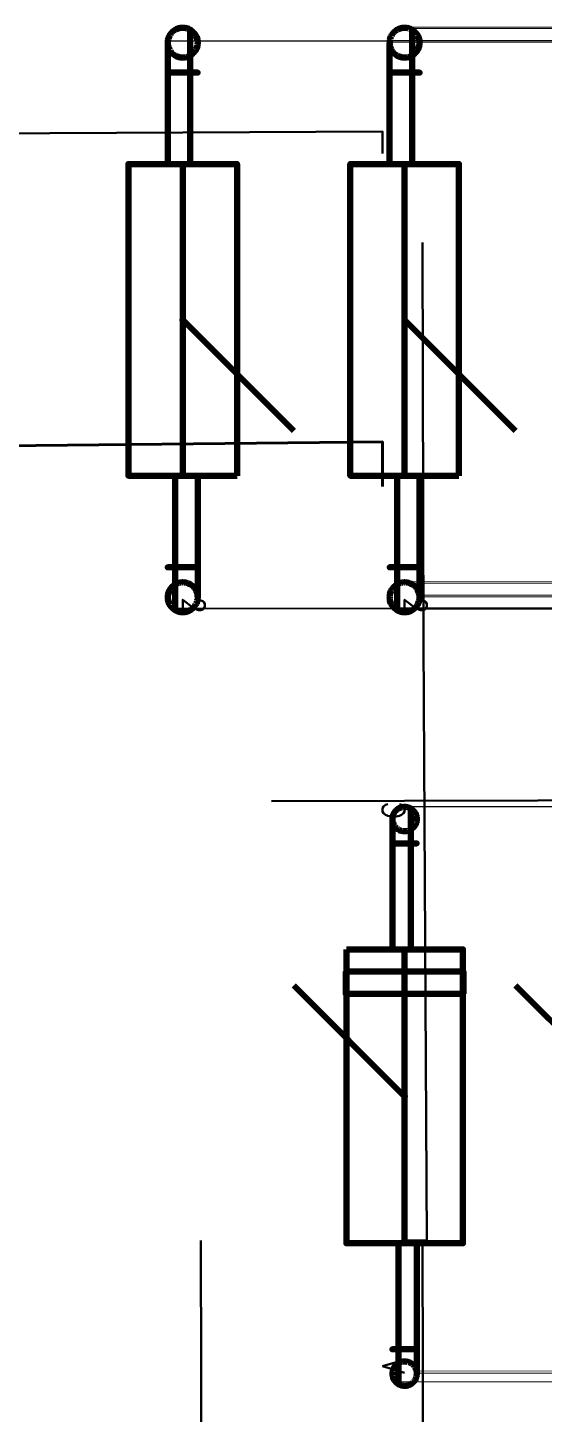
# Model space of a CAD drawing. Header units: inches. Extents: x -0.4 to 8, y -0.5 to 10.5.
# Drawn here: x 4.06 to 4.525, y 4.564 to 5.814 of the extents above; entities that cross this region are included whole.
import ezdxf

# ---------------------------------------------------------------- set-up
doc = ezdxf.new("R2010")
doc.units = ezdxf.units.IN
doc.header["$LTSCALE"] = 0.504853
doc.header["$MEASUREMENT"] = 0
for name, color, linetype in [('1', 7, 'Continuous'), ('2', 7, 'Continuous'), ('25', 7, 'Continuous'), ('3', 7, 'Continuous'), ('35', 7, 'Continuous'), ('5', 7, 'Continuous')]:
    doc.layers.add(name, color=color, linetype=linetype)
doc.styles.get("Standard").update_dxf_attribs({"font": 'ROMANS.SHX'})

# ---------------------------------------------------------------- blocks, each defined once
blk = doc.blocks.new('35687')
at = {"layer": '3', "color": 2, "linetype": 'Continuous', "lineweight": 211, "insert": (0, 0.02), "char_height": 0.02, "attachment_point": 1}
blk.add_mtext('{\\W210.000000;1}', dxfattribs=at)
blk = doc.blocks.new('36559')
at = {"layer": '3', "color": 2, "linetype": 'Continuous', "lineweight": 211, "insert": (0, 0.02), "char_height": 0.02, "attachment_point": 1}
blk.add_mtext('{\\W210.000000;1}', dxfattribs=at)
blk = doc.blocks.new('C21')
at = {"layer": '3', "color": 2, "linetype": 'Continuous', "lineweight": 211, "insert": (0, 0.02), "char_height": 0.02, "attachment_point": 1}
blk.add_mtext('{\\W210.000000;1}', dxfattribs=at)
blk = doc.blocks.new('37737')
at = {"color": 1, "linetype": 'Continuous', "lineweight": 211}
for p, q in [((0.3905, 0.049, 0.049), (0.1095, 0.049, 0.049)), ((0.3905, 0.049, 0.049), (0.1095, 0.049, 0.049)), ((0.3905, 0.049, 0.049), (0.1095, 0.049, 0.049)), ((0.1095, 0, 0.098), (0.3905, 0, 0.098)), ((0.3905, 0), (0.1095, 0)), ((0.1095, 0, 0.098), (0.3905, 0, 0.098)), ((0.3905, 0), (0.1095, 0)), ((0.1095, 0, 0.098), (0.3905, 0, 0.098)), ((0.3905, 0), (0.1095, 0)), ((0.3905, -0.049, 0.049), (0.1095, -0.049, 0.049)), ((0.3905, -0.049, 0.049), (0.1095, -0.049, 0.049)), ((0.3905, -0.049, 0.049), (0.1095, -0.049, 0.049))]:
    blk.add_line(p, q, dxfattribs=at)
at = {"color": 1, "linetype": 'Continuous', "lineweight": 211, "extrusion": (-1, 0, 0)}
blk.add_circle((0, 0.049, -0.1095), 0.049, dxfattribs=at)
blk.add_circle((0, 0.049, -0.1095), 0.049, dxfattribs=at)
blk.add_circle((0, 0.049, -0.1095), 0.049, dxfattribs=at)
at = {"color": 1, "linetype": 'Continuous', "lineweight": 211, "extrusion": (1, 0, 0)}
for centre in [(0, 0.049, 0.1095), (0, 0.049, 0.3905), (0, 0.049, 0.3905), (0, 0.049, 0.3905), (0, 0.049, 0.3905)]:
    blk.add_circle(centre, 0.049, dxfattribs=at)
at = {"layer": '1', "color": 2, "linetype": 'Continuous', "lineweight": 211}
for points, weights, knots in [([(0, -0.0135, -0.082), (-0.023383, -0.0135, -0.082), (-0.011691, 0.00675, -0.082), (0, 0.027, -0.082), (0.011691, 0.00675, -0.082), (0.023383, -0.0135, -0.082), (0, -0.0135, -0.082)], [1, 0.5, 1, 0.5, 1, 0.5, 1], [0, 0, 0, 0.33333333, 0.33333333, 0.66666667, 0.66666667, 1, 1, 1]), ([(0, -0.0135, 0.022), (-0.023383, -0.0135, 0.022), (-0.011691, 0.00675, 0.022), (0, 0.027, 0.022), (0.011691, 0.00675, 0.022), (0.023383, -0.0135, 0.022), (0, -0.0135, 0.022)], [1, 0.5, 1, 0.5, 1, 0.5, 1], [0, 0, 0, 0.33333333, 0.33333333, 0.66666667, 0.66666667, 1, 1, 1]), ([(0.027, -0.0135, 0.049), (0.027, -0.0135, 0.072383), (0.027, 0.00675, 0.060691), (0.027, 0.027, 0.049), (0.027, 0.00675, 0.037309), (0.027, -0.0135, 0.025617), (0.027, -0.0135, 0.049)], [1, 0.5, 1, 0.5, 1, 0.5, 1], [0, 0, 0, 0.33333333, 0.33333333, 0.66666667, 0.66666667, 1, 1, 1]), ([(0.1095, -0.0135, 0.049), (0.1095, -0.0135, 0.025617), (0.1095, 0.00675, 0.037309), (0.1095, 0.027, 0.049), (0.1095, 0.00675, 0.060691), (0.1095, -0.0135, 0.072383), (0.1095, -0.0135, 0.049)], [1, 0.5, 1, 0.5, 1, 0.5, 1], [0, 0, 0, 0.33333333, 0.33333333, 0.66666667, 0.66666667, 1, 1, 1]), ([(0.5, 0.0135, -0.082), (0.5, 0.0135, -0.03), (0.5, 0.0135, 0.022), (0.5, 0.0135, 0.049), (0.473, 0.0135, 0.049), (0.43175, 0.0135, 0.049), (0.3905, 0.0135, 0.049)], [1, 1, 1, 0.707106781187, 1, 1, 1], [0, 0, 0, 0.46287278, 0.46287278, 0.63281726, 0.63281726, 1, 1, 1]), ([(0.3905, 0.0135, 0.049), (0.3905, 0.0135, 0.025617), (0.3905, -0.00675, 0.037309), (0.3905, -0.027, 0.049), (0.3905, -0.00675, 0.060691), (0.3905, 0.0135, 0.072383), (0.3905, 0.0135, 0.049)], [1, 0.5, 1, 0.5, 1, 0.5, 1], [0, 0, 0, 0.33333333, 0.33333333, 0.66666667, 0.66666667, 1, 1, 1]), ([(0.473, 0.0135, 0.049), (0.473, 0.0135, 0.072383), (0.473, -0.00675, 0.060691), (0.473, -0.027, 0.049), (0.473, -0.00675, 0.037309), (0.473, 0.0135, 0.025617), (0.473, 0.0135, 0.049)], [1, 0.5, 1, 0.5, 1, 0.5, 1], [0, 0, 0, 0.33333333, 0.33333333, 0.66666667, 0.66666667, 1, 1, 1]), ([(0.5, 0.0135, 0.022), (0.523383, 0.0135, 0.022), (0.511691, -0.00675, 0.022), (0.5, -0.027, 0.022), (0.488309, -0.00675, 0.022), (0.476617, 0.0135, 0.022), (0.5, 0.0135, 0.022)], [1, 0.5, 1, 0.5, 1, 0.5, 1], [0, 0, 0, 0.33333333, 0.33333333, 0.66666667, 0.66666667, 1, 1, 1]), ([(0.5, 0.0135, -0.082), (0.523383, 0.0135, -0.082), (0.511691, -0.00675, -0.082), (0.5, -0.027, -0.082), (0.488309, -0.00675, -0.082), (0.476617, 0.0135, -0.082), (0.5, 0.0135, -0.082)], [1, 0.5, 1, 0.5, 1, 0.5, 1], [0, 0, 0, 0.33333333, 0.33333333, 0.66666667, 0.66666667, 1, 1, 1]), ([(0.1095, 0.00675, 0.060691), (0.06825, 0.00675, 0.060691), (0.027, 0.00675, 0.060691), (-0.011691, 0.00675, 0.060691), (-0.011691, 0.00675, 0.022), (-0.011691, 0.00675, -0.03), (-0.011691, 0.00675, -0.082)], [1, 1, 1, 0.707106781187, 1, 1, 1], [0, 0, 0, 0.36718274, 0.36718274, 0.53712722, 0.53712722, 1, 1, 1]), ([(0.1095, 0.00675, 0.037309), (0.06825, 0.00675, 0.037309), (0.027, 0.00675, 0.037309), (0.011691, 0.00675, 0.037309), (0.011691, 0.00675, 0.022), (0.011691, 0.00675, -0.03), (0.011691, 0.00675, -0.082)], [1, 1, 1, 0.707106781187, 1, 1, 1], [0, 0, 0, 0.36718274, 0.36718274, 0.53712722, 0.53712722, 1, 1, 1]), ([(0.3905, -0.00675, 0.060691), (0.43175, -0.00675, 0.060691), (0.473, -0.00675, 0.060691), (0.511691, -0.00675, 0.060691), (0.511691, -0.00675, 0.022), (0.511691, -0.00675, -0.03), (0.511691, -0.00675, -0.082)], [1, 1, 1, 0.707106781187, 1, 1, 1], [0, 0, 0, 0.36718274, 0.36718274, 0.53712722, 0.53712722, 1, 1, 1]), ([(0.3905, -0.00675, 0.037309), (0.43175, -0.00675, 0.037309), (0.473, -0.00675, 0.037309), (0.488309, -0.00675, 0.037309), (0.488309, -0.00675, 0.022), (0.488309, -0.00675, -0.03), (0.488309, -0.00675, -0.082)], [1, 1, 1, 0.707106781187, 1, 1, 1], [0, 0, 0, 0.36718274, 0.36718274, 0.53712722, 0.53712722, 1, 1, 1]), ([(0, -0.0135, -0.082), (0, -0.0135, -0.03), (0, -0.0135, 0.022), (0, -0.0135, 0.049), (0.027, -0.0135, 0.049), (0.06825, -0.0135, 0.049), (0.1095, -0.0135, 0.049)], [1, 1, 1, 0.707106781187, 1, 1, 1], [0, 0, 0, 0.46287278, 0.46287278, 0.63281726, 0.63281726, 1, 1, 1])]:
    blk.add_rational_spline(points, weights, degree=2, knots=knots, dxfattribs=at)
at = {"layer": '2', "color": 2, "linetype": 'Continuous', "lineweight": 211}
blk.add_line((0.25, 0, 0.049), (0.35, 0.1, 0.149), dxfattribs=at)
blk.add_point((0.25, 0, 0.049), dxfattribs=at)
at = {"layer": '3', "color": 2, "linetype": 'Continuous', "lineweight": 211, "char_height": 0.02, "attachment_point": 1}
for s, insert in [('{\\W0.852075;2}', (0.5, 0.02)), ('{\\W210.000000;1}', (0, 0.02))]:
    blk.add_mtext(s, dxfattribs=dict(at, insert=insert))
blk = doc.blocks.new('37835')
at = {"color": 1, "linetype": 'Continuous', "lineweight": 211}
for p, q in [((0.3905, 0.049, 0.049), (0.1095, 0.049, 0.049)), ((0.3905, 0.049, 0.049), (0.1095, 0.049, 0.049)), ((0.3905, 0.049, 0.049), (0.1095, 0.049, 0.049)), ((0.1095, 0, 0.098), (0.3905, 0, 0.098)), ((0.3905, 0), (0.1095, 0)), ((0.1095, 0, 0.098), (0.3905, 0, 0.098)), ((0.3905, 0), (0.1095, 0)), ((0.1095, 0, 0.098), (0.3905, 0, 0.098)), ((0.3905, 0), (0.1095, 0)), ((0.3905, -0.049, 0.049), (0.1095, -0.049, 0.049)), ((0.3905, -0.049, 0.049), (0.1095, -0.049, 0.049)), ((0.3905, -0.049, 0.049), (0.1095, -0.049, 0.049))]:
    blk.add_line(p, q, dxfattribs=at)
at = {"color": 1, "linetype": 'Continuous', "lineweight": 211, "extrusion": (-1, 0, 0)}
blk.add_circle((0, 0.049, -0.1095), 0.049, dxfattribs=at)
blk.add_circle((0, 0.049, -0.1095), 0.049, dxfattribs=at)
blk.add_circle((0, 0.049, -0.1095), 0.049, dxfattribs=at)
at = {"color": 1, "linetype": 'Continuous', "lineweight": 211, "extrusion": (1, 0, 0)}
for centre in [(0, 0.049, 0.1095), (0, 0.049, 0.3905), (0, 0.049, 0.3905), (0, 0.049, 0.3905), (0, 0.049, 0.3905)]:
    blk.add_circle(centre, 0.049, dxfattribs=at)
at = {"layer": '1', "color": 2, "linetype": 'Continuous', "lineweight": 211}
for points, weights, knots in [([(0, -0.0135, -0.082), (-0.023383, -0.0135, -0.082), (-0.011691, 0.00675, -0.082), (0, 0.027, -0.082), (0.011691, 0.00675, -0.082), (0.023383, -0.0135, -0.082), (0, -0.0135, -0.082)], [1, 0.5, 1, 0.5, 1, 0.5, 1], [0, 0, 0, 0.33333333, 0.33333333, 0.66666667, 0.66666667, 1, 1, 1]), ([(0, -0.0135, 0.022), (-0.023383, -0.0135, 0.022), (-0.011691, 0.00675, 0.022), (0, 0.027, 0.022), (0.011691, 0.00675, 0.022), (0.023383, -0.0135, 0.022), (0, -0.0135, 0.022)], [1, 0.5, 1, 0.5, 1, 0.5, 1], [0, 0, 0, 0.33333333, 0.33333333, 0.66666667, 0.66666667, 1, 1, 1]), ([(0.027, -0.0135, 0.049), (0.027, -0.0135, 0.072383), (0.027, 0.00675, 0.060691), (0.027, 0.027, 0.049), (0.027, 0.00675, 0.037309), (0.027, -0.0135, 0.025617), (0.027, -0.0135, 0.049)], [1, 0.5, 1, 0.5, 1, 0.5, 1], [0, 0, 0, 0.33333333, 0.33333333, 0.66666667, 0.66666667, 1, 1, 1]), ([(0.1095, -0.0135, 0.049), (0.1095, -0.0135, 0.025617), (0.1095, 0.00675, 0.037309), (0.1095, 0.027, 0.049), (0.1095, 0.00675, 0.060691), (0.1095, -0.0135, 0.072383), (0.1095, -0.0135, 0.049)], [1, 0.5, 1, 0.5, 1, 0.5, 1], [0, 0, 0, 0.33333333, 0.33333333, 0.66666667, 0.66666667, 1, 1, 1]), ([(0.5, 0.0135, -0.082), (0.5, 0.0135, -0.03), (0.5, 0.0135, 0.022), (0.5, 0.0135, 0.049), (0.473, 0.0135, 0.049), (0.43175, 0.0135, 0.049), (0.3905, 0.0135, 0.049)], [1, 1, 1, 0.707106781187, 1, 1, 1], [0, 0, 0, 0.46287278, 0.46287278, 0.63281726, 0.63281726, 1, 1, 1]), ([(0.3905, 0.0135, 0.049), (0.3905, 0.0135, 0.025617), (0.3905, -0.00675, 0.037309), (0.3905, -0.027, 0.049), (0.3905, -0.00675, 0.060691), (0.3905, 0.0135, 0.072383), (0.3905, 0.0135, 0.049)], [1, 0.5, 1, 0.5, 1, 0.5, 1], [0, 0, 0, 0.33333333, 0.33333333, 0.66666667, 0.66666667, 1, 1, 1]), ([(0.473, 0.0135, 0.049), (0.473, 0.0135, 0.072383), (0.473, -0.00675, 0.060691), (0.473, -0.027, 0.049), (0.473, -0.00675, 0.037309), (0.473, 0.0135, 0.025617), (0.473, 0.0135, 0.049)], [1, 0.5, 1, 0.5, 1, 0.5, 1], [0, 0, 0, 0.33333333, 0.33333333, 0.66666667, 0.66666667, 1, 1, 1]), ([(0.5, 0.0135, 0.022), (0.523383, 0.0135, 0.022), (0.511691, -0.00675, 0.022), (0.5, -0.027, 0.022), (0.488309, -0.00675, 0.022), (0.476617, 0.0135, 0.022), (0.5, 0.0135, 0.022)], [1, 0.5, 1, 0.5, 1, 0.5, 1], [0, 0, 0, 0.33333333, 0.33333333, 0.66666667, 0.66666667, 1, 1, 1]), ([(0.5, 0.0135, -0.082), (0.523383, 0.0135, -0.082), (0.511691, -0.00675, -0.082), (0.5, -0.027, -0.082), (0.488309, -0.00675, -0.082), (0.476617, 0.0135, -0.082), (0.5, 0.0135, -0.082)], [1, 0.5, 1, 0.5, 1, 0.5, 1], [0, 0, 0, 0.33333333, 0.33333333, 0.66666667, 0.66666667, 1, 1, 1]), ([(0.1095, 0.00675, 0.060691), (0.06825, 0.00675, 0.060691), (0.027, 0.00675, 0.060691), (-0.011691, 0.00675, 0.060691), (-0.011691, 0.00675, 0.022), (-0.011691, 0.00675, -0.03), (-0.011691, 0.00675, -0.082)], [1, 1, 1, 0.707106781187, 1, 1, 1], [0, 0, 0, 0.36718274, 0.36718274, 0.53712722, 0.53712722, 1, 1, 1]), ([(0.1095, 0.00675, 0.037309), (0.06825, 0.00675, 0.037309), (0.027, 0.00675, 0.037309), (0.011691, 0.00675, 0.037309), (0.011691, 0.00675, 0.022), (0.011691, 0.00675, -0.03), (0.011691, 0.00675, -0.082)], [1, 1, 1, 0.707106781187, 1, 1, 1], [0, 0, 0, 0.36718274, 0.36718274, 0.53712722, 0.53712722, 1, 1, 1]), ([(0.3905, -0.00675, 0.060691), (0.43175, -0.00675, 0.060691), (0.473, -0.00675, 0.060691), (0.511691, -0.00675, 0.060691), (0.511691, -0.00675, 0.022), (0.511691, -0.00675, -0.03), (0.511691, -0.00675, -0.082)], [1, 1, 1, 0.707106781187, 1, 1, 1], [0, 0, 0, 0.36718274, 0.36718274, 0.53712722, 0.53712722, 1, 1, 1]), ([(0.3905, -0.00675, 0.037309), (0.43175, -0.00675, 0.037309), (0.473, -0.00675, 0.037309), (0.488309, -0.00675, 0.037309), (0.488309, -0.00675, 0.022), (0.488309, -0.00675, -0.03), (0.488309, -0.00675, -0.082)], [1, 1, 1, 0.707106781187, 1, 1, 1], [0, 0, 0, 0.36718274, 0.36718274, 0.53712722, 0.53712722, 1, 1, 1]), ([(0, -0.0135, -0.082), (0, -0.0135, -0.03), (0, -0.0135, 0.022), (0, -0.0135, 0.049), (0.027, -0.0135, 0.049), (0.06825, -0.0135, 0.049), (0.1095, -0.0135, 0.049)], [1, 1, 1, 0.707106781187, 1, 1, 1], [0, 0, 0, 0.46287278, 0.46287278, 0.63281726, 0.63281726, 1, 1, 1])]:
    blk.add_rational_spline(points, weights, degree=2, knots=knots, dxfattribs=at)
at = {"layer": '2', "color": 2, "linetype": 'Continuous', "lineweight": 211}
blk.add_line((0.25, 0, 0.049), (0.35, 0.1, 0.149), dxfattribs=at)
blk.add_point((0.25, 0, 0.049), dxfattribs=at)
at = {"layer": '3', "color": 2, "linetype": 'Continuous', "lineweight": 211, "char_height": 0.02, "attachment_point": 1}
for s, insert in [('{\\W0.852075;2}', (0.5, 0.02)), ('{\\W210.000000;1}', (0, 0.02))]:
    blk.add_mtext(s, dxfattribs=dict(at, insert=insert))
blk = doc.blocks.new('VR5')
at = {"color": 1, "linetype": 'Continuous', "lineweight": 211}
for p, q in [((0.3825, 0.0525, 0.0525), (0.1175, 0.0525, 0.0525)), ((0.3825, 0.0525, 0.0525), (0.1175, 0.0525, 0.0525)), ((0.3825, 0.0525, 0.0525), (0.1175, 0.0525, 0.0525)), ((0.3625, 0.053, 0.0525), (0.3425, 0.053, 0.0525)), ((0.3825, 0), (0.1175, 0)), ((0.1175, 0, 0.105), (0.3825, 0, 0.105)), ((0.3825, 0), (0.1175, 0)), ((0.1175, 0, 0.105), (0.3825, 0, 0.105)), ((0.3825, 0), (0.1175, 0)), ((0.1175, 0, 0.105), (0.3825, 0, 0.105)), ((0.3425, 0, 0.1055), (0.3625, 0, 0.1055)), ((0.3425, 0, -0.0005), (0.3625, 0, -0.0005)), ((0.3825, -0.0525, 0.0525), (0.1175, -0.0525, 0.0525)), ((0.3825, -0.0525, 0.0525), (0.1175, -0.0525, 0.0525)), ((0.3825, -0.0525, 0.0525), (0.1175, -0.0525, 0.0525)), ((0.3425, -0.053, 0.0525), (0.3625, -0.053, 0.0525))]:
    blk.add_line(p, q, dxfattribs=at)
at = {"color": 1, "linetype": 'Continuous', "lineweight": 211, "extrusion": (-1, 0, 0)}
for centre, radius in [((0, 0.0525, -0.1175), 0.0525), ((0, 0.0525, -0.1175), 0.0525), ((0, 0.0525, -0.1175), 0.0525), ((0, 0.0525, -0.3425), 0.053)]:
    blk.add_circle(centre, radius, dxfattribs=at)
at = {"color": 1, "linetype": 'Continuous', "lineweight": 211, "extrusion": (1, 0, 0)}
for centre, radius in [((0, 0.0525, 0.1175), 0.0525), ((0, 0.0525, 0.3625), 0.053), ((0, 0.0525, 0.3825), 0.0525), ((0, 0.0525, 0.3825), 0.0525), ((0, 0.0525, 0.3825), 0.0525), ((0, 0.0525, 0.3825), 0.0525)]:
    blk.add_circle(centre, radius, dxfattribs=at)
at = {"layer": '1', "color": 2, "linetype": 'Continuous', "lineweight": 211}
for points, weights, knots in [([(0, -0.011, -0.082), (-0.019053, -0.011, -0.082), (-0.009526, 0.0055, -0.082), (0, 0.022, -0.082), (0.009526, 0.0055, -0.082), (0.019053, -0.011, -0.082), (0, -0.011, -0.082)], [1, 0.5, 1, 0.5, 1, 0.5, 1], [0, 0, 0, 0.33333333, 0.33333333, 0.66666667, 0.66666667, 1, 1, 1]), ([(0, -0.011, 0.0305), (-0.019053, -0.011, 0.0305), (-0.009526, 0.0055, 0.0305), (0, 0.022, 0.0305), (0.009526, 0.0055, 0.0305), (0.019053, -0.011, 0.0305), (0, -0.011, 0.0305)], [1, 0.5, 1, 0.5, 1, 0.5, 1], [0, 0, 0, 0.33333333, 0.33333333, 0.66666667, 0.66666667, 1, 1, 1]), ([(0.1175, 0.0055, 0.062026), (0.06975, 0.0055, 0.062026), (0.022, 0.0055, 0.062026), (-0.009526, 0.0055, 0.062026), (-0.009526, 0.0055, 0.0305), (-0.009526, 0.0055, -0.02575), (-0.009526, 0.0055, -0.082)], [1, 1, 1, 0.707106781187, 1, 1, 1], [0, 0, 0, 0.39939326, 0.39939326, 0.52951056, 0.52951056, 1, 1, 1]), ([(0.1175, 0.0055, 0.042974), (0.06975, 0.0055, 0.042974), (0.022, 0.0055, 0.042974), (0.009526, 0.0055, 0.042974), (0.009526, 0.0055, 0.0305), (0.009526, 0.0055, -0.02575), (0.009526, 0.0055, -0.082)], [1, 1, 1, 0.707106781187, 1, 1, 1], [0, 0, 0, 0.39939326, 0.39939326, 0.52951056, 0.52951056, 1, 1, 1]), ([(0.022, -0.011, 0.0525), (0.022, -0.011, 0.071553), (0.022, 0.0055, 0.062026), (0.022, 0.022, 0.0525), (0.022, 0.0055, 0.042974), (0.022, -0.011, 0.033447), (0.022, -0.011, 0.0525)], [1, 0.5, 1, 0.5, 1, 0.5, 1], [0, 0, 0, 0.33333333, 0.33333333, 0.66666667, 0.66666667, 1, 1, 1]), ([(0.1175, -0.011, 0.0525), (0.1175, -0.011, 0.033447), (0.1175, 0.0055, 0.042974), (0.1175, 0.022, 0.0525), (0.1175, 0.0055, 0.062026), (0.1175, -0.011, 0.071553), (0.1175, -0.011, 0.0525)], [1, 0.5, 1, 0.5, 1, 0.5, 1], [0, 0, 0, 0.33333333, 0.33333333, 0.66666667, 0.66666667, 1, 1, 1]), ([(0.5, 0.011, -0.082), (0.5, 0.011, -0.02575), (0.5, 0.011, 0.0305), (0.5, 0.011, 0.0525), (0.478, 0.011, 0.0525), (0.43025, 0.011, 0.0525), (0.3825, 0.011, 0.0525)], [1, 1, 1, 0.707106781187, 1, 1, 1], [0, 0, 0, 0.47048944, 0.47048944, 0.60060674, 0.60060674, 1, 1, 1]), ([(0.3825, 0.011, 0.0525), (0.3825, 0.011, 0.033447), (0.3825, -0.0055, 0.042974), (0.3825, -0.022, 0.0525), (0.3825, -0.0055, 0.062026), (0.3825, 0.011, 0.071553), (0.3825, 0.011, 0.0525)], [1, 0.5, 1, 0.5, 1, 0.5, 1], [0, 0, 0, 0.33333333, 0.33333333, 0.66666667, 0.66666667, 1, 1, 1]), ([(0.478, 0.011, 0.0525), (0.478, 0.011, 0.071553), (0.478, -0.0055, 0.062026), (0.478, -0.022, 0.0525), (0.478, -0.0055, 0.042974), (0.478, 0.011, 0.033447), (0.478, 0.011, 0.0525)], [1, 0.5, 1, 0.5, 1, 0.5, 1], [0, 0, 0, 0.33333333, 0.33333333, 0.66666667, 0.66666667, 1, 1, 1]), ([(0.5, 0.011, 0.0305), (0.519053, 0.011, 0.0305), (0.509526, -0.0055, 0.0305), (0.5, -0.022, 0.0305), (0.490474, -0.0055, 0.0305), (0.480947, 0.011, 0.0305), (0.5, 0.011, 0.0305)], [1, 0.5, 1, 0.5, 1, 0.5, 1], [0, 0, 0, 0.33333333, 0.33333333, 0.66666667, 0.66666667, 1, 1, 1]), ([(0.5, 0.011, -0.082), (0.519053, 0.011, -0.082), (0.509526, -0.0055, -0.082), (0.5, -0.022, -0.082), (0.490474, -0.0055, -0.082), (0.480947, 0.011, -0.082), (0.5, 0.011, -0.082)], [1, 0.5, 1, 0.5, 1, 0.5, 1], [0, 0, 0, 0.33333333, 0.33333333, 0.66666667, 0.66666667, 1, 1, 1]), ([(0, -0.011, -0.082), (0, -0.011, -0.02575), (0, -0.011, 0.0305), (0, -0.011, 0.0525), (0.022, -0.011, 0.0525), (0.06975, -0.011, 0.0525), (0.1175, -0.011, 0.0525)], [1, 1, 1, 0.707106781187, 1, 1, 1], [0, 0, 0, 0.47048944, 0.47048944, 0.60060674, 0.60060674, 1, 1, 1]), ([(0.3825, -0.0055, 0.062026), (0.43025, -0.0055, 0.062026), (0.478, -0.0055, 0.062026), (0.509526, -0.0055, 0.062026), (0.509526, -0.0055, 0.0305), (0.509526, -0.0055, -0.02575), (0.509526, -0.0055, -0.082)], [1, 1, 1, 0.707106781187, 1, 1, 1], [0, 0, 0, 0.39939326, 0.39939326, 0.52951056, 0.52951056, 1, 1, 1]), ([(0.3825, -0.0055, 0.042974), (0.43025, -0.0055, 0.042974), (0.478, -0.0055, 0.042974), (0.490474, -0.0055, 0.042974), (0.490474, -0.0055, 0.0305), (0.490474, -0.0055, -0.02575), (0.490474, -0.0055, -0.082)], [1, 1, 1, 0.707106781187, 1, 1, 1], [0, 0, 0, 0.39939326, 0.39939326, 0.52951056, 0.52951056, 1, 1, 1])]:
    blk.add_rational_spline(points, weights, degree=2, knots=knots, dxfattribs=at)
at = {"layer": '2', "color": 2, "linetype": 'Continuous', "lineweight": 211}
blk.add_line((0.25, 0, 0.0525), (0.35, 0.1, 0.1525), dxfattribs=at)
blk.add_point((0.25, 0, 0.0525), dxfattribs=at)
at = {"layer": '3', "color": 2, "linetype": 'Continuous', "lineweight": 211, "char_height": 0.02, "attachment_point": 1}
for s, insert in [('{\\W0.859491;A}', (0, 0.02)), ('{\\W0.872620;C}', (0.5, 0.02))]:
    blk.add_mtext(s, dxfattribs=dict(at, insert=insert))
blk = doc.blocks.new('VR6')
at = {"color": 1, "linetype": 'Continuous', "lineweight": 211}
for p, q in [((0.3825, 0.0525, 0.0525), (0.1175, 0.0525, 0.0525)), ((0.3825, 0.0525, 0.0525), (0.1175, 0.0525, 0.0525)), ((0.3825, 0.0525, 0.0525), (0.1175, 0.0525, 0.0525)), ((0.3625, 0.053, 0.0525), (0.3425, 0.053, 0.0525)), ((0.3825, 0), (0.1175, 0)), ((0.1175, 0, 0.105), (0.3825, 0, 0.105)), ((0.3825, 0), (0.1175, 0)), ((0.1175, 0, 0.105), (0.3825, 0, 0.105)), ((0.3825, 0), (0.1175, 0)), ((0.1175, 0, 0.105), (0.3825, 0, 0.105)), ((0.3425, 0, 0.1055), (0.3625, 0, 0.1055)), ((0.3425, 0, -0.0005), (0.3625, 0, -0.0005)), ((0.3825, -0.0525, 0.0525), (0.1175, -0.0525, 0.0525)), ((0.3825, -0.0525, 0.0525), (0.1175, -0.0525, 0.0525)), ((0.3825, -0.0525, 0.0525), (0.1175, -0.0525, 0.0525)), ((0.3425, -0.053, 0.0525), (0.3625, -0.053, 0.0525))]:
    blk.add_line(p, q, dxfattribs=at)
at = {"color": 1, "linetype": 'Continuous', "lineweight": 211, "extrusion": (-1, 0, 0)}
for centre, radius in [((0, 0.0525, -0.1175), 0.0525), ((0, 0.0525, -0.1175), 0.0525), ((0, 0.0525, -0.1175), 0.0525), ((0, 0.0525, -0.3425), 0.053)]:
    blk.add_circle(centre, radius, dxfattribs=at)
at = {"color": 1, "linetype": 'Continuous', "lineweight": 211, "extrusion": (1, 0, 0)}
for centre, radius in [((0, 0.0525, 0.1175), 0.0525), ((0, 0.0525, 0.3625), 0.053), ((0, 0.0525, 0.3825), 0.0525), ((0, 0.0525, 0.3825), 0.0525), ((0, 0.0525, 0.3825), 0.0525), ((0, 0.0525, 0.3825), 0.0525)]:
    blk.add_circle(centre, radius, dxfattribs=at)
at = {"layer": '1', "color": 2, "linetype": 'Continuous', "lineweight": 211}
for points, weights, knots in [([(0, -0.011, -0.082), (-0.019053, -0.011, -0.082), (-0.009526, 0.0055, -0.082), (0, 0.022, -0.082), (0.009526, 0.0055, -0.082), (0.019053, -0.011, -0.082), (0, -0.011, -0.082)], [1, 0.5, 1, 0.5, 1, 0.5, 1], [0, 0, 0, 0.33333333, 0.33333333, 0.66666667, 0.66666667, 1, 1, 1]), ([(0, -0.011, 0.0305), (-0.019053, -0.011, 0.0305), (-0.009526, 0.0055, 0.0305), (0, 0.022, 0.0305), (0.009526, 0.0055, 0.0305), (0.019053, -0.011, 0.0305), (0, -0.011, 0.0305)], [1, 0.5, 1, 0.5, 1, 0.5, 1], [0, 0, 0, 0.33333333, 0.33333333, 0.66666667, 0.66666667, 1, 1, 1]), ([(0.1175, 0.0055, 0.062026), (0.06975, 0.0055, 0.062026), (0.022, 0.0055, 0.062026), (-0.009526, 0.0055, 0.062026), (-0.009526, 0.0055, 0.0305), (-0.009526, 0.0055, -0.02575), (-0.009526, 0.0055, -0.082)], [1, 1, 1, 0.707106781187, 1, 1, 1], [0, 0, 0, 0.39939326, 0.39939326, 0.52951056, 0.52951056, 1, 1, 1]), ([(0.1175, 0.0055, 0.042974), (0.06975, 0.0055, 0.042974), (0.022, 0.0055, 0.042974), (0.009526, 0.0055, 0.042974), (0.009526, 0.0055, 0.0305), (0.009526, 0.0055, -0.02575), (0.009526, 0.0055, -0.082)], [1, 1, 1, 0.707106781187, 1, 1, 1], [0, 0, 0, 0.39939326, 0.39939326, 0.52951056, 0.52951056, 1, 1, 1]), ([(0.022, -0.011, 0.0525), (0.022, -0.011, 0.071553), (0.022, 0.0055, 0.062026), (0.022, 0.022, 0.0525), (0.022, 0.0055, 0.042974), (0.022, -0.011, 0.033447), (0.022, -0.011, 0.0525)], [1, 0.5, 1, 0.5, 1, 0.5, 1], [0, 0, 0, 0.33333333, 0.33333333, 0.66666667, 0.66666667, 1, 1, 1]), ([(0.1175, -0.011, 0.0525), (0.1175, -0.011, 0.033447), (0.1175, 0.0055, 0.042974), (0.1175, 0.022, 0.0525), (0.1175, 0.0055, 0.062026), (0.1175, -0.011, 0.071553), (0.1175, -0.011, 0.0525)], [1, 0.5, 1, 0.5, 1, 0.5, 1], [0, 0, 0, 0.33333333, 0.33333333, 0.66666667, 0.66666667, 1, 1, 1]), ([(0.5, 0.011, -0.082), (0.5, 0.011, -0.02575), (0.5, 0.011, 0.0305), (0.5, 0.011, 0.0525), (0.478, 0.011, 0.0525), (0.43025, 0.011, 0.0525), (0.3825, 0.011, 0.0525)], [1, 1, 1, 0.707106781187, 1, 1, 1], [0, 0, 0, 0.47048944, 0.47048944, 0.60060674, 0.60060674, 1, 1, 1]), ([(0.3825, 0.011, 0.0525), (0.3825, 0.011, 0.033447), (0.3825, -0.0055, 0.042974), (0.3825, -0.022, 0.0525), (0.3825, -0.0055, 0.062026), (0.3825, 0.011, 0.071553), (0.3825, 0.011, 0.0525)], [1, 0.5, 1, 0.5, 1, 0.5, 1], [0, 0, 0, 0.33333333, 0.33333333, 0.66666667, 0.66666667, 1, 1, 1]), ([(0.478, 0.011, 0.0525), (0.478, 0.011, 0.071553), (0.478, -0.0055, 0.062026), (0.478, -0.022, 0.0525), (0.478, -0.0055, 0.042974), (0.478, 0.011, 0.033447), (0.478, 0.011, 0.0525)], [1, 0.5, 1, 0.5, 1, 0.5, 1], [0, 0, 0, 0.33333333, 0.33333333, 0.66666667, 0.66666667, 1, 1, 1]), ([(0.5, 0.011, 0.0305), (0.519053, 0.011, 0.0305), (0.509526, -0.0055, 0.0305), (0.5, -0.022, 0.0305), (0.490474, -0.0055, 0.0305), (0.480947, 0.011, 0.0305), (0.5, 0.011, 0.0305)], [1, 0.5, 1, 0.5, 1, 0.5, 1], [0, 0, 0, 0.33333333, 0.33333333, 0.66666667, 0.66666667, 1, 1, 1]), ([(0.5, 0.011, -0.082), (0.519053, 0.011, -0.082), (0.509526, -0.0055, -0.082), (0.5, -0.022, -0.082), (0.490474, -0.0055, -0.082), (0.480947, 0.011, -0.082), (0.5, 0.011, -0.082)], [1, 0.5, 1, 0.5, 1, 0.5, 1], [0, 0, 0, 0.33333333, 0.33333333, 0.66666667, 0.66666667, 1, 1, 1]), ([(0, -0.011, -0.082), (0, -0.011, -0.02575), (0, -0.011, 0.0305), (0, -0.011, 0.0525), (0.022, -0.011, 0.0525), (0.06975, -0.011, 0.0525), (0.1175, -0.011, 0.0525)], [1, 1, 1, 0.707106781187, 1, 1, 1], [0, 0, 0, 0.47048944, 0.47048944, 0.60060674, 0.60060674, 1, 1, 1]), ([(0.3825, -0.0055, 0.062026), (0.43025, -0.0055, 0.062026), (0.478, -0.0055, 0.062026), (0.509526, -0.0055, 0.062026), (0.509526, -0.0055, 0.0305), (0.509526, -0.0055, -0.02575), (0.509526, -0.0055, -0.082)], [1, 1, 1, 0.707106781187, 1, 1, 1], [0, 0, 0, 0.39939326, 0.39939326, 0.52951056, 0.52951056, 1, 1, 1]), ([(0.3825, -0.0055, 0.042974), (0.43025, -0.0055, 0.042974), (0.478, -0.0055, 0.042974), (0.490474, -0.0055, 0.042974), (0.490474, -0.0055, 0.0305), (0.490474, -0.0055, -0.02575), (0.490474, -0.0055, -0.082)], [1, 1, 1, 0.707106781187, 1, 1, 1], [0, 0, 0, 0.39939326, 0.39939326, 0.52951056, 0.52951056, 1, 1, 1])]:
    blk.add_rational_spline(points, weights, degree=2, knots=knots, dxfattribs=at)
at = {"layer": '2', "color": 2, "linetype": 'Continuous', "lineweight": 211}
blk.add_line((0.25, 0, 0.0525), (0.35, 0.1, 0.1525), dxfattribs=at)
blk.add_point((0.25, 0, 0.0525), dxfattribs=at)
at = {"layer": '3', "color": 2, "linetype": 'Continuous', "lineweight": 211, "char_height": 0.02, "attachment_point": 1}
for s, insert in [('{\\W0.859491;A}', (0, 0.02)), ('{\\W0.872620;C}', (0.5, 0.02))]:
    blk.add_mtext(s, dxfattribs=dict(at, insert=insert))
blk = doc.blocks.new('Q3')
at = {"layer": '3', "color": 5, "linetype": 'Continuous', "lineweight": 211, "insert": (0, 0.04), "char_height": 0.04, "attachment_point": 1}
blk.add_mtext('{\\W105.000000;1}', dxfattribs=at)

msp = doc.modelspace()

# ---------------------------------------------------------------- block references
at = {"layer": '25', "color": 8, "linetype": 'Continuous', "lineweight": 211, "rotation": 270}
for name, p in [('36559', (4.4, 6.7)), ('37737', (4.2, 5.8)), ('37835', (4.4, 5.8))]:
    msp.add_blockref(name, p, dxfattribs=at)
at = {"layer": '25', "color": 8, "linetype": 'Continuous', "lineweight": 211}
msp.add_blockref('35687', (2.4, 5.7), dxfattribs=at)
at = {"layer": '35', "color": 8, "linetype": 'Continuous', "lineweight": 211}
msp.add_blockref('Q3', (2.4, 5.4), dxfattribs=at)
at = {"layer": '35', "color": 8, "linetype": 'Continuous', "lineweight": 211, "rotation": 90}
for name, p in [('VR6', (4.4, 4.6)), ('VR5', (4.6, 4.6))]:
    msp.add_blockref(name, p, dxfattribs=at)
at = {"layer": '5', "color": 8, "linetype": 'Continuous', "lineweight": 211}
msp.add_blockref('C21', (3.2, 5.1), dxfattribs=at)

doc.saveas('drawing.dxf')
